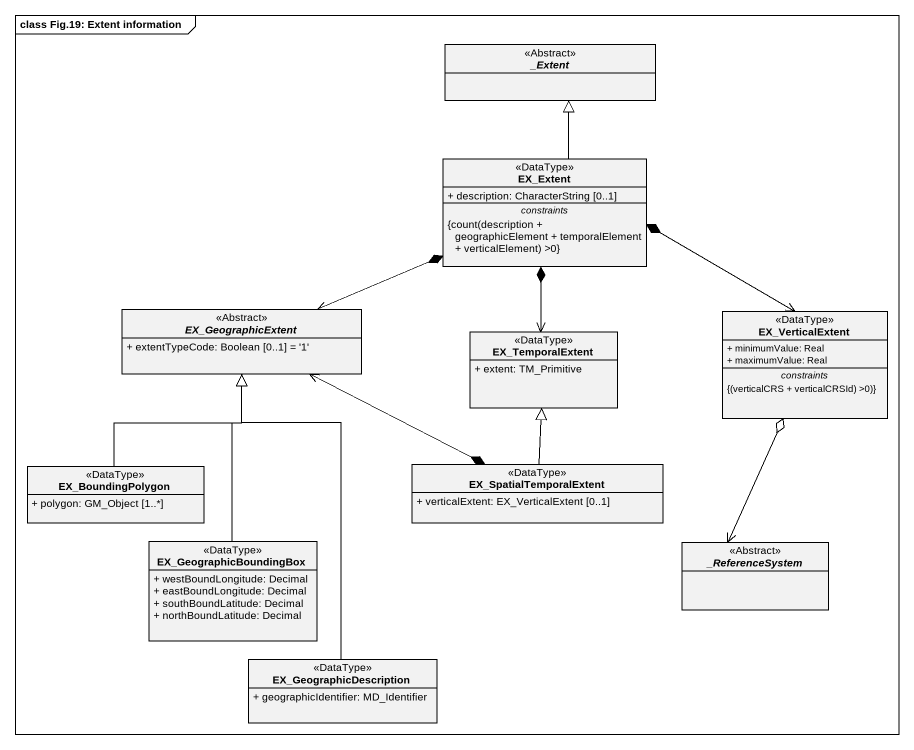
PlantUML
@startuml
mainframe class Fig.19: Extent information
hide circle
hide empty members
skinparam classAttributeIconSize 0
abstract class "_Extent" as Extent <<Abstract>>
class EX_Extent <<DataType>> {
  + description: CharacterString [0..1]
  -- constraints --
  {field} {count(description + geographicElement + temporalElement + verticalElement) >0}
}
abstract class EX_GeographicExtent <<Abstract>> {
  + extentTypeCode: Boolean [0..1] = '1'
}
class EX_VerticalExtent <<DataType>> {
  + minimumValue: Real
  + maximumValue: Real
  -- constraints --
  {field} {(verticalCRS + verticalCRSId) >0)}
}
class EX_TemporalExtent <<DataType>> {
  + extent: TM_Primitive
}
class EX_BoundingPolygon <<DataType>> {
  + polygon: GM_Object [1..*]
}
class EX_SpatialTemporalExtent <<DataType>> {
  + verticalExtent: EX_VerticalExtent [0..1]
}
class EX_GeographicBoundingBox <<DataType>> {
  + westBoundLongitude: Decimal
  + eastBoundLongitude: Decimal
  + southBoundLatitude: Decimal
  + northBoundLatitude: Decimal
}
abstract class "_ReferenceSystem" as ReferenceSystem <<Abstract>>
class EX_GeographicDescription <<DataType>> {
  + geographicIdentifier: MD_Identifier
}
EX_Extent -up-|> Extent
EX_Extent *-left-> EX_GeographicExtent
EX_Extent *-right-> EX_VerticalExtent
EX_Extent *--> EX_TemporalExtent
EX_VerticalExtent o--> ReferenceSystem
EX_BoundingPolygon -up-|> EX_GeographicExtent
EX_SpatialTemporalExtent *-left-> EX_GeographicExtent
EX_SpatialTemporalExtent -up-|> EX_TemporalExtent
EX_GeographicBoundingBox -up-|> EX_GeographicExtent
EX_GeographicDescription -up-|> EX_GeographicExtent
@enduml
